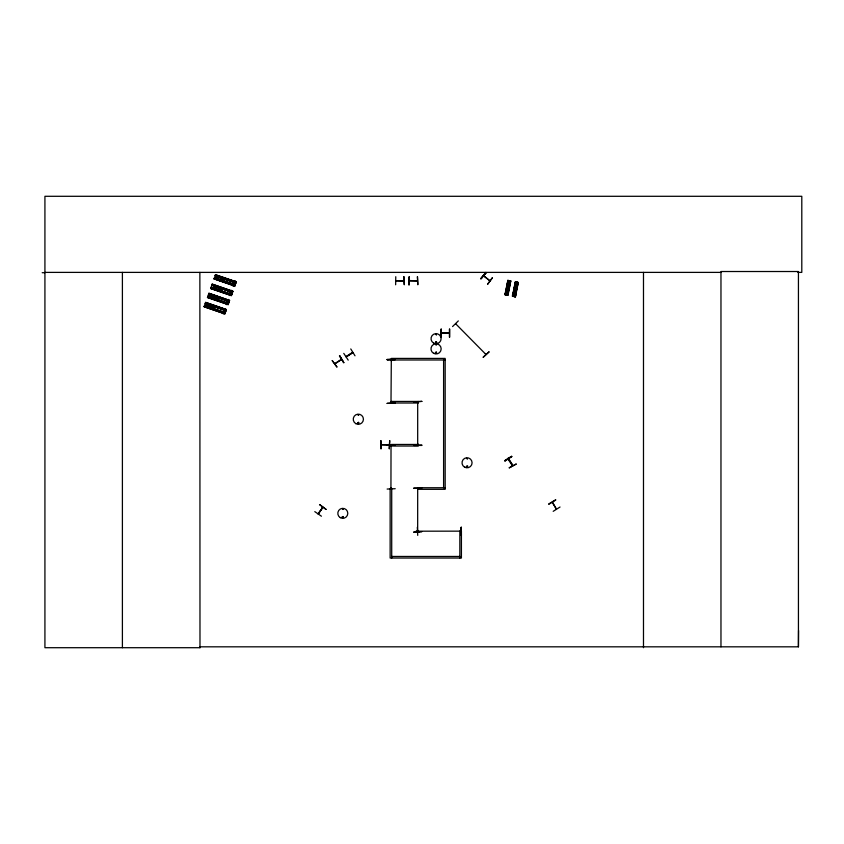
<?xml version="1.0" encoding="UTF-8"?>
<svg xmlns="http://www.w3.org/2000/svg" width="844" height="844" viewBox="0 0 844 844"><rect width="100%" height="100%" fill="white"/><g stroke="black" fill="none" stroke-linecap="round" stroke-linejoin="round"><path stroke-width="1.27" d="M797.854 272.39L801.8 272.39L801.8 196.293L44.922 196.293L44.922 647.707L199.986 647.707L199.88 646.821L798.435 646.821L798.551 630.5M341.567 359.555L335.057 363.817M322.028 507.845L322.524 507.096M352.813 352.676L346.293 356.822M391.036 446.244L390.994 445.548M417.685 445.041L417.685 444.144L417.97 445.041M342.02 517.108C344.32 515.009 342.801 519.123 342.168 517.467M357.613 423.002C359.839 420.47 358.32 425.935 357.708 422.644M435.546 342.305C436.654 344.447 436.58 340.47 435.609 342.569M435.293 352.644C437.593 350.545 436.074 354.659 435.441 353.003M436.464 344.785L435.652 344.574L436.517 344.69M466.268 466.553C470.308 464.886 465.181 468.22 466.859 467.249M466.521 466.416C467.449 468.536 467.798 464.717 466.563 466.553M225.211 311.837L224.409 311.51M230.866 293.364L231.045 292.752L231.066 293.353L231.91 293.142M231.741 293.628L231.805 293.09M235.117 284.09L234.505 283.32L234.263 283.869M483.496 275.904L489.9 280.736M507.835 280.408L504.934 294.693L507.972 295.284L510.81 280.999M505.145 294.735L507.982 280.44M505.334 294.778L508.12 280.472M505.44 294.799L508.288 280.503M505.661 294.841L508.489 280.546M505.778 294.862L508.7 280.588M506.041 294.904L506.843 295.062M507.044 295.105L509.913 280.82M507.244 295.147L510.124 280.862M507.455 295.189L510.251 280.883M507.56 295.2L510.409 280.915M507.761 295.242L510.641 280.957M512.456 296.191L515.251 281.896L518.29 282.487L515.431 296.782M512.593 296.223L515.452 281.938M515.589 281.959L512.804 296.265L515.768 282.002M513.131 296.328L515.958 282.033M513.247 296.349L516.169 282.075M513.511 296.392L514.312 296.55M514.513 296.592L517.383 282.307M517.435 282.318L514.692 296.634L517.572 282.35M514.924 296.677L517.773 282.381M515.093 296.708L518.089 282.445L515.23 296.74M390.983 359.903L391.036 360.631M391.352 446.159L391.352 445.6M417.643 444.313L417.685 444.957L417.685 401.849M418.012 444.872L417.97 444.229M508.848 459.706L508.742 458.83M512.382 465.656C500.281 447.869 515.916 468.452 511.991 465.033M204.164 306.773L205.672 302.352L226.308 309.505L224.81 313.894L204.164 306.773L224.852 313.799M232.838 291.233L231.34 295.643L210.683 288.521L212.192 284.101L232.828 291.254M214.081 279.026L215.579 274.606M206.358 307.195L207.677 303.386M209.639 298.016L210.958 294.208M212.878 288.943L214.197 285.135M216.275 279.448L217.594 275.64M207.761 307.68L209.08 303.872M211.042 298.502L212.361 294.693M214.281 289.429L215.6 285.62M217.678 279.934L218.986 276.125M209.861 308.408L211.169 304.589M213.131 299.23L214.45 295.411M216.38 290.157L217.689 286.338M219.767 280.662L221.086 276.843M211.717 309.052L213.036 305.243M214.998 299.873L216.307 296.065M218.237 290.8L219.556 286.992M221.634 281.305L222.943 277.497M213.817 309.769L215.125 305.961M217.087 300.591L218.406 296.782M220.337 291.518L221.645 287.709M223.723 282.023L225.042 278.214M222.805 312.871L224.124 309.062M226.087 303.692L227.395 299.884M229.325 294.619L230.644 290.811M232.712 285.124L234.031 281.316M223.185 313.715L224.947 308.63M223.343 313.768L225.105 308.682M226.466 304.536L228.218 299.451M226.625 304.589L228.386 299.504M229.705 295.463L231.467 290.378M233.102 285.968L234.854 280.883M224.346 311.615L224.557 311.014M227.595 302.426L227.806 301.825M229.874 295.516L231.625 290.431M233.26 286.021L235.012 280.936M234.231 283.858L234.315 283.763M228.64 302.141L227.68 302.331M225.485 312.006L225.686 311.404M228.091 304.716L229.6 300.306M318.051 513.606L318.863 513.215M322.735 507.444L318.262 513.954M357.856 422.728C358.531 424.827 359.027 421.747 358.099 422.58M343.181 509.375L342.58 508.774L343.002 509.502M435.683 344.584L435.894 344.51M436.548 352.919C436.126 350.756 435.04 353.931 436.411 352.982M417.685 488.454L417.97 489.351M381.193 444.588L389.095 444.904M418.487 531.551L417.864 531.161M460.919 531.509L460.075 531.52L460.835 531.498M409.488 280.968L417.39 280.883L409.488 280.524M416.292 531.161L419.394 532.406L416.25 531.14M417.432 531.804L418.487 531.15M417.738 531.984L417.97 530.834M552.24 502.359L556.312 509.101M345.956 356.611L352.655 352.307M314.791 511.622L321.427 516.212M318.072 513.722L322.724 507.36M318.42 513.859L322.83 507.297M325.984 509.428L319.549 504.554L326.048 509.333M358.025 414.731L358.721 415.269L357.993 414.847M436.38 334.804L435.852 334.108L436.274 334.836M436.622 343.002C437.034 339.721 433.774 344.141 436.707 342.812M467.397 458.798L466.743 458.281L467.249 458.946M486.165 272.644L481.017 278.858M480.7 278.594L485.849 272.38M389.263 444.82L381.277 444.872M395.847 280.609L403.717 280.915M441.401 332.926L449.303 333.338M452.563 326.565L458.313 320.91M485.374 353.931L485.838 354.417M483.264 357.265L489.172 351.758L483.179 357.181M390.994 402.134L391.31 402.915L391.331 402.134M417.696 402.746L417.97 401.849M332.23 360.62L337.02 367.129L332.262 360.599M339.742 355.725L343.772 362.73L339.71 355.746M334.804 363.595L341.493 359.227M348.203 360.124L343.772 353.383M355.007 355.799L350.766 348.931M505.018 460.908L511.664 456.319L504.986 460.856M504.807 460.55L511.686 456.351M504.955 460.803L511.844 456.604M509.28 467.882L516.338 463.968L509.217 467.787M548.706 503.963L555.616 499.785M548.885 504.248L555.774 500.049M556.428 509.132L552.546 502.243M560.036 507.022L553.2 511.327M343.044 517.52C340.744 517.098 344.595 516.053 342.801 517.657M483.675 275.64L489.826 280.736M346.272 356.79L352.866 352.57M403.664 280.968L395.931 280.925M449.135 333.338L441.401 333.338M485.912 354.417L455.633 323.737M395.203 359.702L387.132 359.755L391.743 359.28M387.132 359.344L391.743 359.312M387.132 359.639L391.743 359.618M381.214 448.765L381.055 440.695M387.132 445.052L395.203 445.41L387.132 445.01M421.863 445.02L413.803 445.178M413.803 445.474L421.863 445.432M413.792 488.032L421.863 488.022M390.994 488.518L391.299 487.811M413.792 488.37L419.552 488.328M395.203 488.708L387.132 489.056M461.362 527.3L460.972 535.36M418.571 531.182L417.843 531.192L461.415 531.15L461.415 558.032L390.139 558.032L390.139 488.803L391.711 488.803L391.711 558.032M460.856 531.192L460.096 531.14L460.771 531.108M417.727 535.37L417.316 527.3M460.982 535.36L461.024 527.3M461.383 535.36L461.33 527.3M42.2 272.707L44.922 272.696M44.922 272.39L720.966 272.39M395.762 276.716L395.646 284.776M403.833 276.716L404.276 284.776L403.938 276.716M417.39 276.716L417.833 284.776L417.495 276.716M408.876 284.776L409.319 276.716L408.907 284.776M441.233 329.076L440.821 337.146M449.746 329.076L449.704 337.146M449.187 332.937L441.254 332.926L442.129 332.969M440.779 337.146L441.117 329.076M445.168 359.987L391.373 359.987L391.373 358.415L445.168 358.415L445.168 489.32L418.276 489.32L418.276 487.748L445.168 487.748M391.711 556.46L459.843 556.46M506.316 294.767L506.801 294.239M508.626 458.798L512.741 465.54M507.772 280.398L510.82 280.999M507.687 281.896L510.325 282.423M515.156 283.384L517.794 283.911M507.497 282.856L510.135 283.384M514.967 284.354L517.604 284.882M507.202 284.312L509.839 284.839M514.671 285.799L517.309 286.327M506.949 285.599L509.586 286.127M514.418 287.087L517.055 287.614M506.653 287.044L509.291 287.572M514.123 288.542L516.76 289.07M505.419 293.269L508.056 293.796M512.888 294.756L515.526 295.284M504.87 293.701L508.415 294.292M512.361 295.083L515.884 295.78M512.392 296.181L515.441 296.782M215.547 274.701L236.236 281.738L234.727 286.148L214.112 278.931M215.494 274.87L236.141 282.002M215.463 274.954L236.13 282.033M215.378 275.207L236.025 282.329M215.325 275.355L235.972 282.497M216.507 275.861L235.94 282.571M215.22 275.65L235.887 282.74M216.37 276.273L235.803 282.983L216.328 276.368M235.676 283.362L235.265 284.523M215.758 278.098L233.967 284.407L215.726 278.193M214.439 277.982L235.075 285.145M214.365 278.193L235.012 285.314L214.344 278.267M214.249 278.52L234.927 285.567M234.843 285.821L214.176 278.731L234.822 285.894M212.16 284.196L232.807 291.328M212.076 284.449L232.733 291.528M212.013 284.607L232.67 291.739M213.205 285.103L232.638 291.824M213.152 285.261L232.554 292.066M211.844 285.114L232.48 292.277M211.812 285.188L232.469 292.309M212.941 285.863L215.378 286.686M217.836 287.445L232.374 292.573M232.279 292.857L231.878 294.018M213.543 288.11L231.762 294.398M212.16 288.173L231.594 294.904M212.108 288.342L231.541 295.062M212.076 288.437L231.509 295.136M210.778 288.258L231.435 295.347M210.694 288.5L231.372 295.548M229.568 300.401L208.943 293.174L207.445 297.594L228.123 304.621M208.858 293.438L229.505 300.569L208.827 293.522M208.774 293.68L229.389 300.897M208.69 293.923L229.336 301.065M211.084 294.851L229.304 301.139M208.573 294.261L229.241 301.35M209.734 294.841L229.167 301.551L209.702 294.936M229.04 301.93L228.64 303.091M226.129 302.542L207.898 296.265L226.097 302.637M207.803 296.55L228.471 303.64M207.73 296.761L228.386 303.882M207.708 296.835L228.355 303.977M207.645 297.014L228.27 304.209M207.561 297.257L228.207 304.389M207.529 297.331L228.196 304.42M205.63 302.447L226.287 309.579M205.546 302.701L226.213 309.78M205.408 303.112L226.034 310.318M205.324 303.365L225.97 310.486M205.292 303.439L225.96 310.529M206.421 304.114L224.673 310.307M225.759 311.109L225.359 312.269M204.628 305.433L211.907 307.965M214.334 308.798L222.848 311.721M225.19 312.818L204.533 305.697L225.158 312.892M204.427 306.013L225.074 313.156M204.364 306.193L225.021 313.303L204.343 306.267M204.269 306.477L224.915 313.599M449.293 332.969L448.396 333.338M391.31 359.734L390.994 402.81M417.97 488.454L417.97 489.267M390.941 488.454L391.025 445.516M417.664 531.53L417.685 488.539L417.696 489.267M485.532 353.647L486.028 354.069M339.415 355.936L343.824 362.698M417.97 401.934L417.97 402.662M391.025 487.811L391.025 488.539M380.76 440.695L380.813 448.765M798.435 646.821L798.435 271.515L720.966 271.515L720.966 646.821M643.487 272.39L643.487 647.707M459.843 531.15L459.843 558.032M449.409 329.076L449.409 337.146M443.596 359.987L443.596 487.748M409.266 276.716L409.266 284.776M199.87 272.39L199.986 647.707M122.401 272.39L122.401 647.707M507.529 286.464C508.404 288.701 509.196 284.744 507.529 286.464M514.998 287.962C515.884 290.188 516.665 286.243 514.998 287.962M212.572 307.216C213.427 310.708 215.399 304.99 212.572 307.216M215.853 298.037C216.708 301.53 218.68 295.811 215.853 298.037M219.092 288.964C219.946 292.457 221.919 286.738 219.092 288.964M222.489 279.469C223.343 282.962 225.316 277.243 222.489 279.469M486.081 272.57L480.932 278.784L486.123 272.612M492.379 277.781L487.579 284.291L492.379 277.781M421.863 401.375L413.792 401.881L421.863 401.375M395.203 402.894L387.132 403.39L395.203 402.894M389.685 440.642L389.284 448.713L389.685 440.642M421.863 531.614L413.803 532.11L421.863 531.614M418.255 401.438L391.373 401.438L391.373 403.01L418.255 403.01L418.255 401.438M418.255 444.461L391.373 444.461L391.373 446.033L418.255 446.033L418.255 444.461M231.71 294.567L211.042 287.477L231.678 294.64M226.139 309.991L205.493 302.859L226.108 310.075M433.521 353.288A5.106 5.106 0 0 0 441.169 348.867A5.106 5.106 0 0 0 433.521 344.457A5.106 5.106 0 0 0 433.521 353.288M433.552 343.044A5.043 5.043 0 0 0 441.117 338.676A5.043 5.043 0 0 0 433.552 334.308A5.043 5.043 0 0 0 433.552 343.044M355.788 423.646A5.106 5.106 0 0 0 363.437 419.236A5.106 5.106 0 0 0 355.788 414.815A5.106 5.106 0 0 0 355.788 423.646M340.301 517.667A5.001 5.001 0 0 0 347.802 513.342A5.001 5.001 0 0 0 340.301 509.006A5.001 5.001 0 0 0 340.301 517.667M464.538 467.143A5.032 5.032 0 0 0 472.081 462.786A5.032 5.032 0 0 0 464.538 458.429A5.032 5.032 0 0 0 464.538 467.143"/></g></svg>
